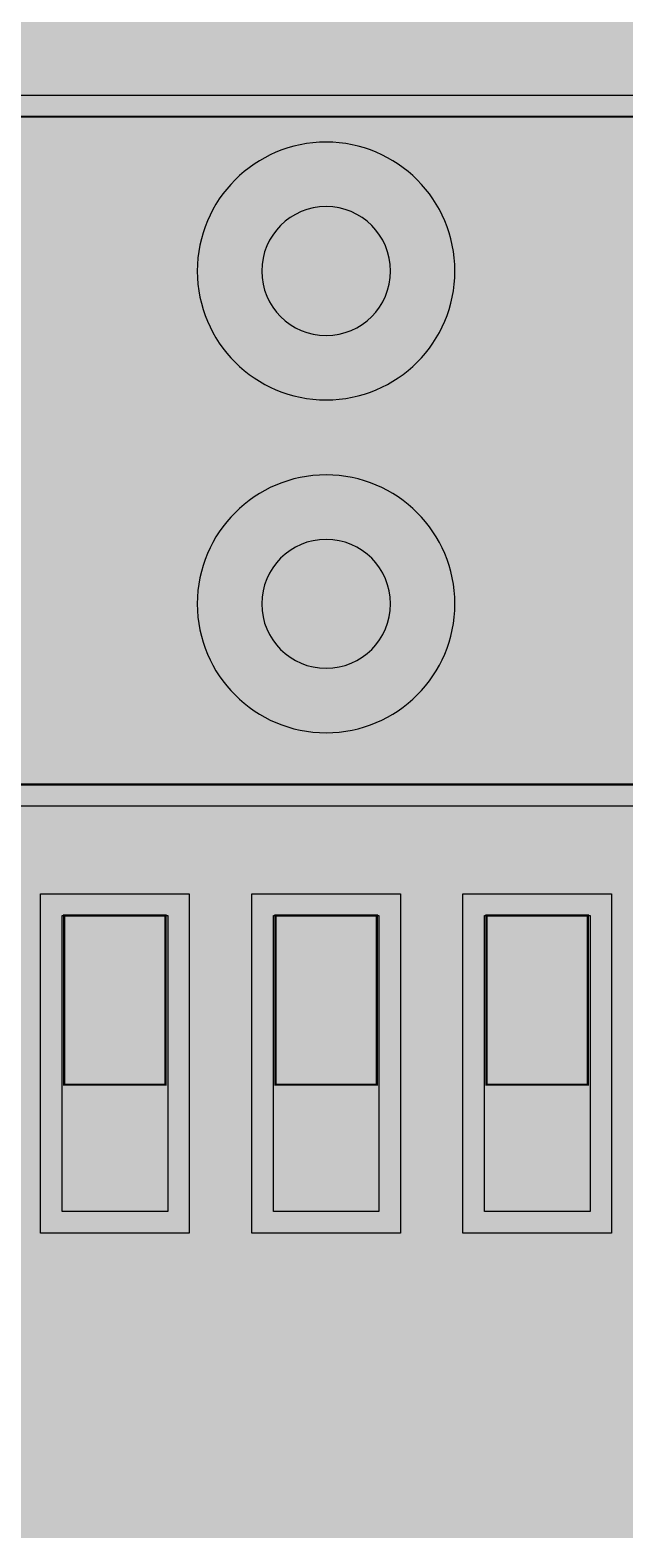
# Model space of a CAD drawing. Header units: millimetres. Extents: x 40 to 109, y -239.5 to -186.7.
# Drawn here: x 99.731 to 101.138, y -211.9 to -208.351 of the extents above; entities that cross this region are included whole.
import ezdxf

# ---------------------------------------------------------------- set-up
doc = ezdxf.new("R2010")
doc.units = ezdxf.units.MM
doc.header["$MEASUREMENT"] = 0
for name, color, linetype, true_color in [('Bottom-Layer', 7, 'Continuous', 0x0000ff), ('Component-Shape-Layer', 7, 'Continuous', 0x00cccc), ('Hole-Layer', 7, 'Continuous', 0x222222), ('Multi-Layer', 7, 'Continuous', 0xc0c0c0), ('Pin-Soldering-Layer', 7, 'Continuous', 0xcc9999), ('Top-Layer', 7, 'Continuous', 0xff0000), ('Top-Paste-Mask-Layer', 7, 'Continuous', 0x808080), ('Top-Solder-Mask-Layer', 7, 'Continuous', 0x800080)]:
    doc.layers.add(name, color=color, linetype=linetype, true_color=true_color)

msp = doc.modelspace()

# ---------------------------------------------------------------- hatches: boundary and pattern name
at = {"layer": 'Bottom-Layer'}
msp.add_hatch(color=256, dxfattribs=at).paths.add_polyline_path([(78.3696, -237.8943), (70.7287, -237.8943), (70.9732, -237.6804), (71.1322, -237.397), (71.1872, -237.0767), (71.1872, -236.4767), (71.0924, -236.061), (70.8265, -235.7276), (70.4423, -235.5426), (70.0159, -235.5426), (69.6317, -235.7276), (69.3659, -236.061), (69.271, -236.4767), (69.271, -237.0767), (69.3261, -237.397), (69.485, -237.6804), (69.7295, -237.8943), (42.6721, -237.8943), (42.1074, -237.82), (41.5812, -237.602), (41.1293, -237.2553), (40.7825, -236.8034), (40.5646, -236.2772), (40.4902, -235.7125), (40.4902, -195.0724), (40.5646, -194.5077), (40.7825, -193.9815), (41.1293, -193.5296), (41.5812, -193.1828), (42.1074, -192.9649), (42.6721, -192.8905), (106.2992, -192.8905), (106.8639, -192.9649), (107.3901, -193.1828), (107.842, -193.5296), (108.1888, -193.9815), (108.4067, -194.5077), (108.4811, -195.0724), (108.4811, -217.4266), (104.2734, -217.4266), (104.1363, -217.4538), (104.0201, -217.5315), (103.1894, -218.3622), (103.1117, -218.4784), (103.0845, -218.6154), (103.0845, -224.6154), (103.1117, -224.7525), (103.1894, -224.8687), (104.1264, -225.8057), (104.2426, -225.8833), (104.3796, -225.9106), (108.4576, -225.9106), (108.4811, -235.7125), (108.4067, -236.2772), (108.1888, -236.8034), (107.842, -237.2553), (107.3901, -237.602), (106.8639, -237.82), (106.2992, -237.8943), (79.3687, -237.8943), (79.6133, -237.6804), (79.7722, -237.397), (79.8273, -237.0767), (79.8273, -236.4767), (79.7324, -236.061), (79.4666, -235.7276), (79.0824, -235.5426), (78.656, -235.5426), (78.2718, -235.7276), (78.0059, -236.061), (77.911, -236.4767), (77.911, -237.0767), (77.9661, -237.397), (78.1251, -237.6804)])
at = {"layer": 'Pin-Soldering-Layer'}
for points in [[(102.4325, -210.136), (102.4325, -209.936), (101.8625, -209.936), (101.8625, -209.676), (102.4325, -209.676), (102.4325, -209.476), (101.8625, -209.476), (101.8625, -209.216), (102.4325, -209.216), (102.4325, -209.016), (101.8625, -209.016), (101.8625, -208.756), (102.4325, -208.756), (102.4325, -208.556), (98.4325, -208.556), (98.4325, -208.756), (99.0025, -208.756), (99.0025, -209.016), (98.4325, -209.016), (98.4325, -209.216), (99.0025, -209.216), (99.0025, -209.476), (98.4325, -209.476), (98.4325, -209.676), (99.0025, -209.676), (99.0025, -209.936), (98.4325, -209.936), (98.4325, -210.136)], [(102.4325, -210.136), (102.4325, -209.936), (101.8625, -209.936), (101.8625, -209.676), (102.4325, -209.676), (102.4325, -209.476), (101.8625, -209.476), (101.8625, -209.216), (102.4325, -209.216), (102.4325, -209.016), (101.8625, -209.016), (101.8625, -208.756), (102.4325, -208.756), (102.4325, -208.556), (98.4325, -208.556), (98.4325, -208.756), (99.0025, -208.756), (99.0025, -209.016), (98.4325, -209.016), (98.4325, -209.216), (99.0025, -209.216), (99.0025, -209.476), (98.4325, -209.476), (98.4325, -209.676), (99.0025, -209.676), (99.0025, -209.936), (98.4325, -209.936), (98.4325, -210.136)], [(99.8123, -210.446), (100.0523, -210.446), (100.0523, -210.846), (99.8123, -210.846)], [(99.8123, -210.446), (100.0523, -210.446), (100.0523, -210.846), (99.8123, -210.846)], [(100.3125, -210.446), (100.5525, -210.446), (100.5525, -210.846), (100.3125, -210.846)], [(100.3125, -210.446), (100.5525, -210.446), (100.5525, -210.846), (100.3125, -210.846)], [(100.8123, -210.446), (101.0523, -210.446), (101.0523, -210.846), (100.8123, -210.846)], [(100.8123, -210.446), (101.0523, -210.446), (101.0523, -210.846), (100.8123, -210.846)]]:
    msp.add_hatch(color=256, dxfattribs=at).paths.add_polyline_path(points)
at = {"layer": 'Top-Layer'}
for points in [[(102.6325, -210.136), (98.2325, -210.136), (98.2325, -209.936), (99.0025, -209.936), (99.0025, -209.676), (98.2325, -209.676), (98.2325, -209.476), (99.0025, -209.476), (99.0025, -209.216), (98.2325, -209.216), (98.2325, -209.016), (99.0025, -209.016), (99.0025, -208.756), (98.2325, -208.756), (98.2325, -208.556), (102.6325, -208.556), (102.6325, -208.756), (101.8625, -208.756), (101.8625, -209.016), (102.6325, -209.016), (102.6325, -209.216), (101.8625, -209.216), (101.8625, -209.476), (102.6325, -209.476), (102.6325, -209.676), (101.8625, -209.676), (101.8625, -209.936), (102.6325, -209.936)], [(99.8073, -211.1461), (99.8073, -210.4461), (100.0573, -210.4461), (100.0573, -211.1461)], [(100.3075, -211.1461), (100.3075, -210.4461), (100.5575, -210.4461), (100.5575, -211.1461)], [(100.8073, -211.1461), (100.8073, -210.4461), (101.0573, -210.4461), (101.0573, -211.1461)]]:
    msp.add_hatch(color=256, dxfattribs=at).paths.add_polyline_path(points)
at = {"layer": 'Top-Paste-Mask-Layer'}
for points in [[(102.6325, -210.136), (98.2325, -210.136), (98.2325, -209.936), (99.0025, -209.936), (99.0025, -209.676), (98.2325, -209.676), (98.2325, -209.476), (99.0025, -209.476), (99.0025, -209.216), (98.2325, -209.216), (98.2325, -209.016), (99.0025, -209.016), (99.0025, -208.756), (98.2325, -208.756), (98.2325, -208.556), (102.6325, -208.556), (102.6325, -208.756), (101.8625, -208.756), (101.8625, -209.016), (102.6325, -209.016), (102.6325, -209.216), (101.8625, -209.216), (101.8625, -209.476), (102.6325, -209.476), (102.6325, -209.676), (101.8625, -209.676), (101.8625, -209.936), (102.6325, -209.936)], [(99.8073, -211.1461), (99.8073, -210.4461), (100.0573, -210.4461), (100.0573, -211.1461)], [(100.3075, -211.1461), (100.3075, -210.4461), (100.5575, -210.4461), (100.5575, -211.1461)], [(100.8073, -211.1461), (100.8073, -210.4461), (101.0573, -210.4461), (101.0573, -211.1461)]]:
    msp.add_hatch(color=256, dxfattribs=at).paths.add_polyline_path(points)
at = {"layer": 'Top-Solder-Mask-Layer'}
for points in [[(102.6835, -209.936), (102.6835, -210.136), (102.6685, -210.172), (102.6325, -210.187), (98.2325, -210.187), (98.1964, -210.172), (98.1815, -210.136), (98.1815, -209.936), (98.1964, -209.8999), (98.2325, -209.885), (98.9515, -209.885), (98.9515, -209.727), (98.2325, -209.727), (98.1964, -209.712), (98.1815, -209.676), (98.1815, -209.476), (98.1964, -209.4399), (98.2325, -209.425), (98.9515, -209.425), (98.9515, -209.267), (98.2325, -209.267), (98.1964, -209.2521), (98.1815, -209.216), (98.1815, -209.016), (98.1964, -208.9799), (98.2325, -208.965), (98.9515, -208.965), (98.9515, -208.807), (98.2325, -208.807), (98.1964, -208.7921), (98.1815, -208.756), (98.1815, -208.556), (98.1964, -208.5199), (98.2325, -208.505), (102.6325, -208.505), (102.6685, -208.5199), (102.6835, -208.556), (102.6835, -208.756), (102.6685, -208.7921), (102.6325, -208.807), (101.9135, -208.807), (101.9135, -208.965), (102.6325, -208.965), (102.6685, -208.9799), (102.6835, -209.016), (102.6835, -209.216), (102.6685, -209.2521), (102.6325, -209.267), (101.9135, -209.267), (101.9135, -209.425), (102.6325, -209.425), (102.6685, -209.4399), (102.6835, -209.476), (102.6835, -209.676), (102.6685, -209.712), (102.6325, -209.727), (101.9135, -209.727), (101.9135, -209.885), (102.6325, -209.885), (102.6685, -209.8999)], [(99.7563, -211.1971), (99.7563, -210.395), (100.1083, -210.395), (100.1083, -211.1971)], [(100.2565, -211.1971), (100.2565, -210.395), (100.6085, -210.395), (100.6085, -211.1971)], [(100.7563, -211.1971), (100.7563, -210.395), (101.1083, -210.395), (101.1083, -211.1971)]]:
    msp.add_hatch(color=256, dxfattribs=at).paths.add_polyline_path(points)

# ---------------------------------------------------------------- linework, layer by layer
at = {"layer": 'Component-Shape-Layer', "const_width": 0.0508}
msp.add_lwpolyline([(102.4325, -207.846), (102.4325, -210.846), (98.4325, -210.846), (98.4325, -207.846)], close=True, dxfattribs=at)
msp.add_lwpolyline([(102.4325, -207.846), (102.4325, -210.846), (98.4325, -210.846), (98.4325, -207.846)], close=True, dxfattribs=at)
at = {"layer": 'Hole-Layer'}
for points in [[(100.28, -208.9211, 1), (100.585, -208.9211, 1)], [(100.28, -209.7085, 1), (100.585, -209.7085, 1)]]:
    msp.add_lwpolyline(points, format="xyb", close=True, dxfattribs=at)
at = {"layer": 'Multi-Layer'}
for points in [[(100.1275, -208.9211, 1), (100.7375, -208.9211), (100.7375, -208.9211, 1), (100.1275, -208.9211)], [(100.1275, -209.7085, 1), (100.7375, -209.7085), (100.7375, -209.7085, 1), (100.1275, -209.7085)]]:
    msp.add_lwpolyline(points, format="xyb", dxfattribs=at)
at = {"layer": 'Pin-Soldering-Layer', "const_width": 0.00508}
msp.add_lwpolyline([(102.4325, -208.556), (98.4325, -208.556), (98.4325, -208.756), (99.0025, -208.756), (99.0025, -209.016), (98.4325, -209.016), (98.4325, -209.216), (99.0025, -209.216), (99.0025, -209.476), (98.4325, -209.476), (98.4325, -209.676), (99.0025, -209.676), (99.0025, -209.936), (98.4325, -209.936), (98.4325, -210.136), (102.4325, -210.136)], dxfattribs=at)
msp.add_lwpolyline([(102.4325, -208.556), (98.4325, -208.556), (98.4325, -208.756), (99.0025, -208.756), (99.0025, -209.016), (98.4325, -209.016), (98.4325, -209.216), (99.0025, -209.216), (99.0025, -209.476), (98.4325, -209.476), (98.4325, -209.676), (99.0025, -209.676), (99.0025, -209.936), (98.4325, -209.936), (98.4325, -210.136), (102.4325, -210.136)], dxfattribs=at)
for points in [[(99.8123, -210.446), (100.0523, -210.446), (100.0523, -210.846), (99.8123, -210.846)], [(99.8123, -210.446), (100.0523, -210.446), (100.0523, -210.846), (99.8123, -210.846)], [(100.3125, -210.446), (100.5525, -210.446), (100.5525, -210.846), (100.3125, -210.846)], [(100.3125, -210.446), (100.5525, -210.446), (100.5525, -210.846), (100.3125, -210.846)], [(100.8123, -210.446), (101.0523, -210.446), (101.0523, -210.846), (100.8123, -210.846)], [(100.8123, -210.446), (101.0523, -210.446), (101.0523, -210.846), (100.8123, -210.846)]]:
    msp.add_lwpolyline(points, close=True, dxfattribs=at)
at = {"layer": 'Top-Layer'}
msp.add_lwpolyline([(102.6325, -210.136), (98.2325, -210.136), (98.2325, -209.936), (99.0025, -209.936), (99.0025, -209.676), (98.2325, -209.676), (98.2325, -209.476), (99.0025, -209.476), (99.0025, -209.216), (98.2325, -209.216), (98.2325, -209.016), (99.0025, -209.016), (99.0025, -208.756), (98.2325, -208.756), (98.2325, -208.556), (102.6325, -208.556)], dxfattribs=at)
for points in [[(99.8073, -211.1461), (99.8073, -210.4461), (100.0573, -210.4461), (100.0573, -211.1461)], [(100.3075, -211.1461), (100.3075, -210.4461), (100.5575, -210.4461), (100.5575, -211.1461)], [(100.8073, -211.1461), (100.8073, -210.4461), (101.0573, -210.4461), (101.0573, -211.1461)]]:
    msp.add_lwpolyline(points, close=True, dxfattribs=at)
for points, const_width in [([(99.9323, -210.7961), (100.1863, -211.0501)], 0.4), ([(99.9323, -210.7961), (100.4325, -210.7961)], 0.254), ([(100.9323, -211.5171), (100.9323, -210.7961)], 0.254), ([(100.9323, -210.7961), (101.4325, -210.7961)], 0.254), ([(100.1863, -211.0501), (100.1863, -212.9803)], 0.4), ([(102.4423, -213.027), (100.9323, -211.5171)], 0.254)]:
    msp.add_lwpolyline(points, dxfattribs=dict(at, const_width=const_width))
at = {"layer": 'Top-Paste-Mask-Layer'}
msp.add_lwpolyline([(102.6325, -210.136), (98.2325, -210.136), (98.2325, -209.936), (99.0025, -209.936), (99.0025, -209.676), (98.2325, -209.676), (98.2325, -209.476), (99.0025, -209.476), (99.0025, -209.216), (98.2325, -209.216), (98.2325, -209.016), (99.0025, -209.016), (99.0025, -208.756), (98.2325, -208.756), (98.2325, -208.556), (102.6325, -208.556)], dxfattribs=at)
for points in [[(99.8073, -211.1461), (99.8073, -210.4461), (100.0573, -210.4461), (100.0573, -211.1461)], [(100.3075, -211.1461), (100.3075, -210.4461), (100.5575, -210.4461), (100.5575, -211.1461)], [(100.8073, -211.1461), (100.8073, -210.4461), (101.0573, -210.4461), (101.0573, -211.1461)]]:
    msp.add_lwpolyline(points, close=True, dxfattribs=at)
at = {"layer": 'Top-Solder-Mask-Layer'}
for points in [[(98.2325, -208.505), (102.6325, -208.505)], [(102.6325, -210.187), (98.2325, -210.187)]]:
    msp.add_lwpolyline(points, dxfattribs=at)
for points in [[(99.7563, -211.1971), (99.7563, -210.395), (100.1083, -210.395), (100.1083, -211.1971)], [(100.2565, -211.1971), (100.2565, -210.395), (100.6085, -210.395), (100.6085, -211.1971)], [(100.7563, -211.1971), (100.7563, -210.395), (101.1083, -210.395), (101.1083, -211.1971)]]:
    msp.add_lwpolyline(points, close=True, dxfattribs=at)

doc.saveas('drawing.dxf')
